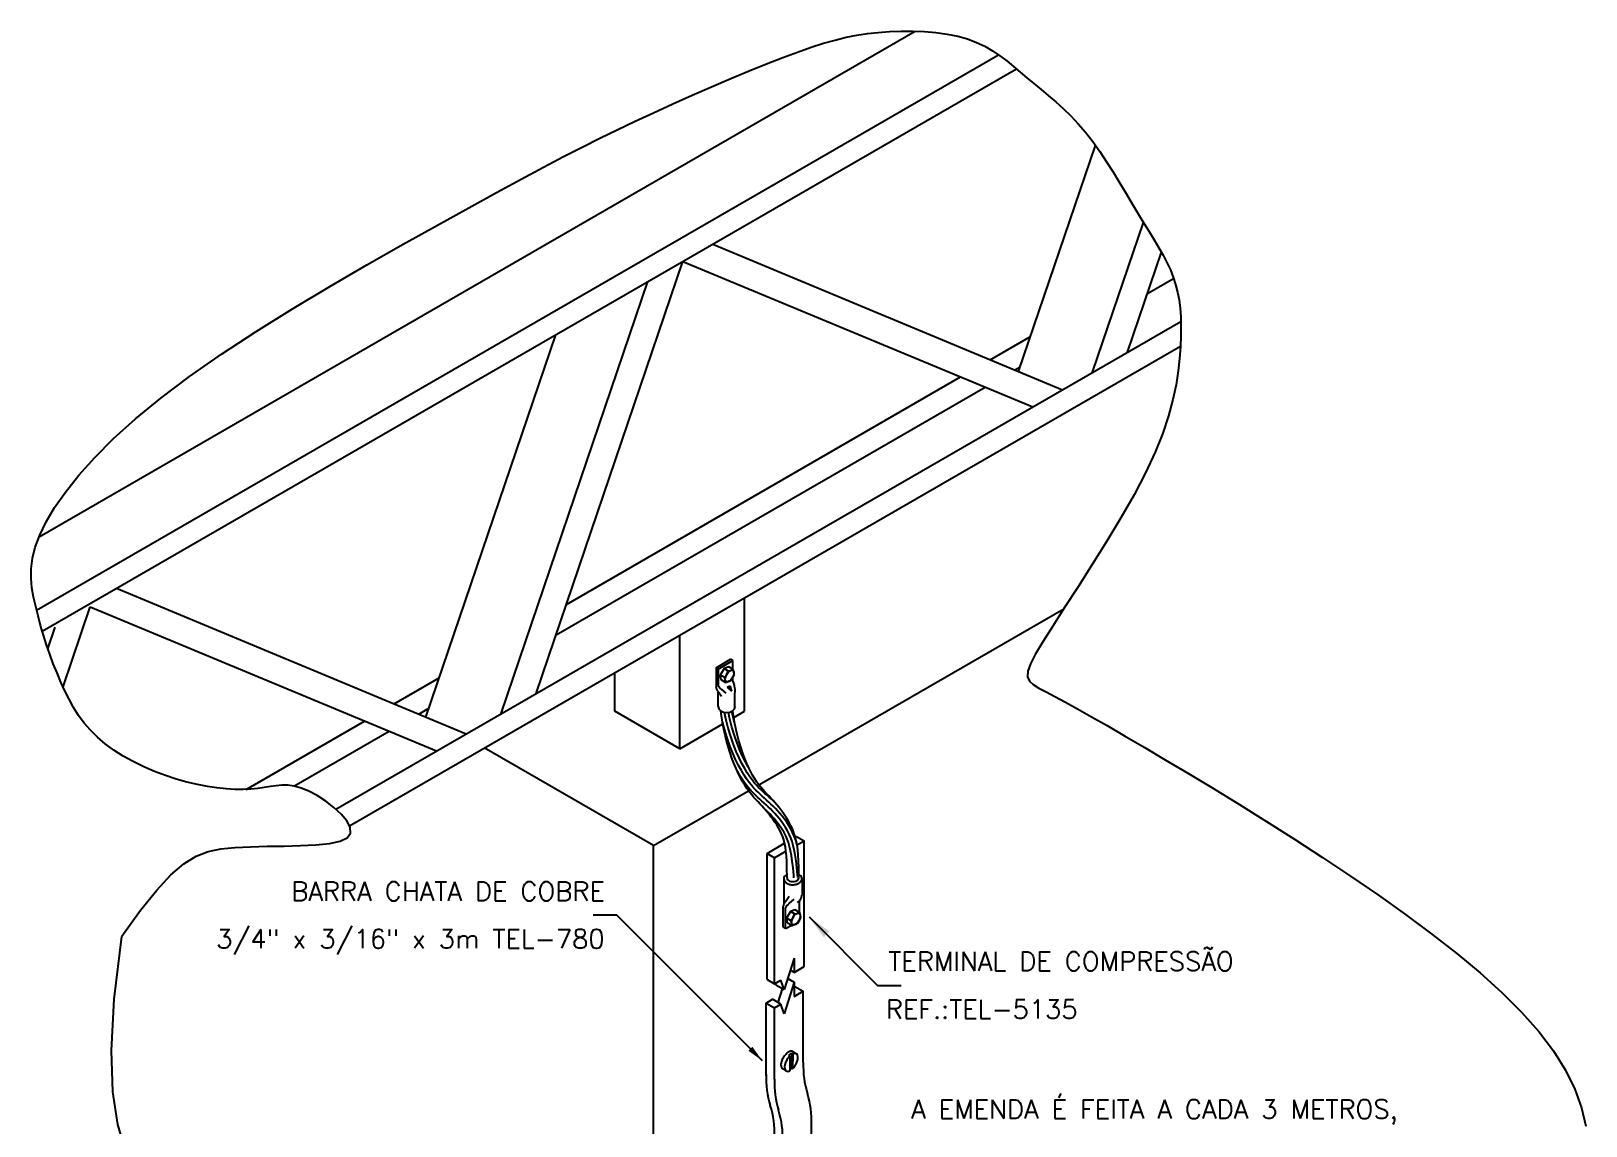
# Model space of a CAD drawing. Header units: millimetres. Extents: x -5087.1 to -5069.7, y -4777 to -4753.4.
# Drawn here: x -5087.09 to -5070.69, y -4764.9 to -4753.35 of the extents above; entities that cross this region are included whole.
import ezdxf
from ezdxf.enums import TextEntityAlignment as Align

# ---------------------------------------------------------------- set-up
doc = ezdxf.new("R2010")
doc.units = ezdxf.units.MM
doc.header["$LTSCALE"] = 10
doc.layers.add('Termotécnica', color=7, linetype='Continuous')
doc.styles.add('r80', font='romans.shx')

msp = doc.modelspace()

# ---------------------------------------------------------------- linework, layer by layer
at = {"layer": 'Termotécnica', "color": 3}
for p, q in [((-5087.009, -4758.691), (-5077.766, -4753.355)), ((-5087.035, -4759.462), (-5076.889, -4753.605)), ((-5086.974, -4759.685), (-5076.7, -4753.753)), ((-5075.318, -4756.123), (-5075.041, -4755.963)), ((-5083.879, -4761.563), (-5074.965, -4756.417)), ((-5076.975, -4756.821), (-5076.551, -4756.577)), ((-5083.735, -4761.738), (-5074.97, -4756.678)), ((-5076.715, -4756.929), (-5076.66, -4756.898)), ((-5081.445, -4759.402), (-5077.289, -4757.003)), ((-5081.554, -4759.723), (-5077.029, -4757.111)), ((-5079.566, -4760.53), (-5079.566, -4759.331)), ((-5079.416, -4761.306), (-5076.199, -4759.448)), ((-5080.251, -4760.925), (-5080.251, -4759.727)), ((-5083.263, -4760.452), (-5082.787, -4760.177)), ((-5080.936, -4760.53), (-5080.936, -4760.122)), ((-5083.003, -4760.56), (-5082.896, -4760.498)), ((-5084.825, -4761.354), (-5083.577, -4760.633)), ((-5080.251, -4760.925), (-5080.936, -4760.53)), ((-5080.251, -4760.925), (-5079.796, -4760.663)), ((-5079.681, -4760.596), (-5079.566, -4760.53)), ((-5084.32, -4761.32), (-5083.317, -4760.741)), ((-5080.528, -4761.947), (-5082.312, -4760.917)), ((-5080.528, -4761.947), (-5079.525, -4761.368))]:
    msp.add_line(p, q, dxfattribs=at)
at = {"layer": 'Termotécnica', "color": 2}
for p, q in [((-5076.676, -4756.945), (-5075.866, -4754.56)), ((-5075.896, -4756.954), (-5075.359, -4755.372)), ((-5079.903, -4755.603), (-5076.214, -4757.138)), ((-5075.528, -4756.742), (-5075.17, -4755.688)), ((-5081.764, -4760.342), (-5080.217, -4755.784)), ((-5080.217, -4755.784), (-5076.528, -4757.319)), ((-5082.133, -4760.555), (-5080.586, -4755.997)), ((-5082.928, -4760.591), (-5081.559, -4756.559)), ((-5086.191, -4759.233), (-5082.502, -4760.768)), ((-5086.755, -4760.274), (-5086.469, -4759.43)), ((-5086.469, -4759.43), (-5082.816, -4760.949)), ((-5086.915, -4759.87), (-5086.838, -4759.643)), ((-5079.783, -4760.079), (-5079.823, -4760.148)), ((-5079.782, -4760.172), (-5079.823, -4760.148)), ((-5079.813, -4760.2), (-5079.823, -4760.148)), ((-5079.734, -4760.062), (-5079.783, -4760.079)), ((-5079.742, -4760.103), (-5079.783, -4760.079)), ((-5079.688, -4760.088), (-5079.734, -4760.062)), ((-5079.677, -4760.144), (-5079.714, -4760.208)), ((-5079.676, -4760.139), (-5079.684, -4760.093)), ((-5079.844, -4760.481), (-5079.844, -4760.327)), ((-5079.768, -4760.226), (-5079.813, -4760.2)), ((-5079.718, -4760.212), (-5079.762, -4760.227)), ((-5079.668, -4760.481), (-5079.668, -4760.342)), ((-5080.528, -4769.746), (-5080.528, -4761.947)), ((-5079.33, -4762.031), (-5079.144, -4761.923)), ((-5079.032, -4761.859), (-5079.018, -4761.851)), ((-5079.018, -4761.851), (-5078.939, -4761.896)), ((-5079.013, -4761.939), (-5078.939, -4761.896)), ((-5078.939, -4763.224), (-5078.939, -4761.896)), ((-5079.33, -4763.359), (-5079.33, -4762.031)), ((-5079.33, -4762.031), (-5079.252, -4762.077)), ((-5079.252, -4762.077), (-5079.13, -4762.006)), ((-5079.252, -4763.405), (-5079.252, -4762.077)), ((-5079.153, -4762.294), (-5079.153, -4762.562)), ((-5078.961, -4762.294), (-5078.961, -4762.471)), ((-5079.083, -4762.643), (-5079.123, -4762.712)), ((-5079.033, -4762.625), (-5079.083, -4762.643)), ((-5079.041, -4762.667), (-5079.083, -4762.643)), ((-5078.988, -4762.652), (-5079.033, -4762.625)), ((-5078.975, -4762.702), (-5078.984, -4762.657)), ((-5080.915, -4762.683), (-5081.165, -4762.683)), ((-5079.379, -4764.218), (-5080.915, -4762.683)), ((-5079.113, -4762.764), (-5079.123, -4762.712)), ((-5079.081, -4762.736), (-5079.123, -4762.712)), ((-5079.068, -4762.79), (-5079.113, -4762.764)), ((-5079.017, -4762.775), (-5079.061, -4762.79)), ((-5078.976, -4762.708), (-5079.013, -4762.772)), ((-5079.043, -4763.135), (-5079.15, -4763.467)), ((-5079.043, -4763.135), (-5079.043, -4763.285)), ((-5079.084, -4763.261), (-5079.084, -4763.261)), ((-5079.043, -4763.285), (-5079.084, -4763.261)), ((-5079.043, -4763.285), (-5078.939, -4763.224)), ((-5079.33, -4763.359), (-5079.252, -4763.405)), ((-5079.252, -4763.405), (-5079.184, -4763.366)), ((-5079.237, -4763.417), (-5079.243, -4763.4)), ((-5079.237, -4763.417), (-5079.15, -4763.467)), ((-5079.169, -4763.457), (-5079.215, -4763.601)), ((-5079.15, -4763.467), (-5079.184, -4763.366)), ((-5079.043, -4763.389), (-5079.15, -4763.721)), ((-5079.112, -4763.35), (-5079.043, -4763.389)), ((-5079.043, -4763.389), (-5079.043, -4763.539)), ((-5079.043, -4763.438), (-5079.035, -4763.433)), ((-5079.035, -4763.433), (-5078.948, -4763.483)), ((-5079.339, -4763.608), (-5079.271, -4763.569)), ((-5079.339, -4763.608), (-5079.252, -4763.659)), ((-5079.339, -4764.362), (-5079.339, -4763.608)), ((-5079.184, -4763.619), (-5079.271, -4763.569)), ((-5079.252, -4763.659), (-5079.184, -4763.619)), ((-5079.15, -4763.721), (-5079.184, -4763.619)), ((-5079.043, -4763.539), (-5078.948, -4763.483)), ((-5078.948, -4764.237), (-5078.948, -4763.483)), ((-5079.252, -4764.412), (-5079.252, -4763.659)), ((-5079.021, -4764.143), (-5079.06, -4764.12)), ((-5079.07, -4764.139), (-5079.1, -4764.16)), ((-5079.089, -4764.167), (-5079.1, -4764.16)), ((-5079.089, -4764.167), (-5079.09, -4764.323)), ((-5079.071, -4764.295), (-5079.09, -4764.308)), ((-5079.07, -4764.139), (-5079.071, -4764.295)), ((-5079.06, -4764.302), (-5079.071, -4764.295)), ((-5079.059, -4764.146), (-5079.07, -4764.139)), ((-5079.059, -4764.146), (-5079.06, -4764.302)), ((-5079.339, -4764.377), (-5079.339, -4764.362)), ((-5079.128, -4764.325), (-5079.167, -4764.303)), ((-5078.86, -4765.354), (-5078.86, -4764.892))]:
    msp.add_line(p, q, dxfattribs=at)
at = {"layer": 'Termotécnica', "color": 2, "ltscale": 1.6}
for p, q in [((-5079.868, -4760.071), (-5079.715, -4759.982)), ((-5079.845, -4760.085), (-5079.691, -4759.996)), ((-5079.691, -4759.996), (-5079.715, -4759.982)), ((-5079.691, -4760.086), (-5079.691, -4759.996)), ((-5079.845, -4760.085), (-5079.868, -4760.071)), ((-5079.868, -4760.071), (-5079.868, -4760.27)), ((-5079.845, -4760.085), (-5079.845, -4760.257)), ((-5079.691, -4760.199), (-5079.691, -4760.169)), ((-5079.845, -4760.321), (-5079.811, -4760.372)), ((-5079.809, -4760.3), (-5079.763, -4760.34)), ((-5079.749, -4760.277), (-5079.723, -4760.262)), ((-5079.749, -4760.277), (-5079.703, -4760.317)), ((-5079.723, -4760.262), (-5079.703, -4760.317)), ((-5079.134, -4762.536), (-5079.097, -4762.48)), ((-5079.159, -4762.806), (-5079.159, -4762.59)), ((-5079.134, -4762.821), (-5079.134, -4762.605)), ((-5079.095, -4762.559), (-5079.045, -4762.514)), ((-5078.987, -4762.652), (-5078.987, -4762.529)), ((-5079.134, -4762.821), (-5079.159, -4762.806)), ((-5079.134, -4762.821), (-5079.07, -4762.788)), ((-5079.002, -4762.753), (-5078.987, -4762.745)), ((-5078.987, -4762.745), (-5078.987, -4762.727)), ((-5078.887, -4762.7), (-5078.164, -4763.423)), ((-5078.164, -4763.423), (-5077.914, -4763.423))]:
    msp.add_line(p, q, dxfattribs=at)
at = {"layer": 'Termotécnica', "color": 1}
msp.add_line((-5079.723, -4760.262), (-5079.723, -4760.3), dxfattribs=at)
for points in [[(-5086.134, -4762.903), (-5085.937, -4762.63), (-5085.767, -4762.417), (-5085.618, -4762.256), (-5085.482, -4762.139), (-5085.353, -4762.06), (-5085.225, -4762.01), (-5085.091, -4761.981), (-5084.944, -4761.966), (-5084.779, -4761.959), (-5084.604, -4761.955), (-5084.424, -4761.952), (-5084.25, -4761.948), (-5084.088, -4761.94), (-5083.946, -4761.925), (-5083.834, -4761.901), (-5083.757, -4761.864), (-5083.723, -4761.815), (-5083.727, -4761.754), (-5083.762, -4761.687), (-5083.821, -4761.616), (-5083.898, -4761.545), (-5083.985, -4761.479), (-5084.076, -4761.42), (-5084.164, -4761.373), (-5084.244, -4761.34), (-5084.316, -4761.32), (-5084.383, -4761.311), (-5084.446, -4761.311), (-5084.507, -4761.316), (-5084.569, -4761.325), (-5084.633, -4761.335), (-5084.701, -4761.345), (-5084.776, -4761.352), (-5084.857, -4761.355), (-5084.943, -4761.354), (-5085.035, -4761.349), (-5085.132, -4761.339), (-5085.233, -4761.324), (-5085.339, -4761.304), (-5085.449, -4761.278), (-5085.562, -4761.246), (-5085.676, -4761.207), (-5085.791, -4761.164), (-5085.905, -4761.115), (-5086.015, -4761.061), (-5086.121, -4761.003), (-5086.22, -4760.94), (-5086.311, -4760.874), (-5086.393, -4760.804), (-5086.466, -4760.731), (-5086.532, -4760.654), (-5086.591, -4760.574), (-5086.644, -4760.49), (-5086.692, -4760.404), (-5086.737, -4760.314), (-5086.779, -4760.222), (-5086.819, -4760.126), (-5086.858, -4760.028), (-5086.894, -4759.929), (-5086.929, -4759.828), (-5086.961, -4759.726), (-5086.992, -4759.625), (-5087.019, -4759.525), (-5087.044, -4759.425), (-5087.066, -4759.327), (-5087.083, -4759.229), (-5087.092, -4759.13), (-5087.091, -4759.026), (-5087.078, -4758.916), (-5087.049, -4758.799), (-5087.002, -4758.672), (-5086.935, -4758.533), (-5086.845, -4758.382), (-5086.731, -4758.217), (-5086.59, -4758.041), (-5086.421, -4757.852), (-5086.222, -4757.653), (-5085.99, -4757.444), (-5085.724, -4757.226), (-5085.423, -4756.998), (-5085.085, -4756.763), (-5084.719, -4756.524), (-5084.335, -4756.284), (-5083.942, -4756.048), (-5083.55, -4755.82), (-5083.168, -4755.603), (-5082.807, -4755.401), (-5082.476, -4755.218), (-5082.182, -4755.057), (-5081.922, -4754.915), (-5081.689, -4754.791), (-5081.478, -4754.679), (-5081.281, -4754.579), (-5081.094, -4754.485), (-5080.909, -4754.395), (-5080.722, -4754.306), (-5080.526, -4754.215), (-5080.324, -4754.123), (-5080.119, -4754.032), (-5079.914, -4753.942), (-5079.713, -4753.856), (-5079.519, -4753.775), (-5079.334, -4753.7), (-5079.163, -4753.633), (-5079.008, -4753.575), (-5078.866, -4753.525), (-5078.735, -4753.483), (-5078.613, -4753.449), (-5078.497, -4753.42), (-5078.384, -4753.398), (-5078.271, -4753.381), (-5078.156, -4753.368), (-5078.037, -4753.359), (-5077.915, -4753.354), (-5077.791, -4753.354), (-5077.668, -4753.359), (-5077.548, -4753.37), (-5077.431, -4753.386), (-5077.319, -4753.408), (-5077.215, -4753.437), (-5077.12, -4753.473), (-5077.033, -4753.515), (-5076.952, -4753.562), (-5076.875, -4753.614), (-5076.802, -4753.669), (-5076.731, -4753.727), (-5076.661, -4753.786), (-5076.589, -4753.847), (-5076.515, -4753.908), (-5076.44, -4753.969), (-5076.363, -4754.033), (-5076.285, -4754.1), (-5076.206, -4754.172), (-5076.127, -4754.248), (-5076.049, -4754.331), (-5075.972, -4754.421), (-5075.895, -4754.519), (-5075.821, -4754.624), (-5075.748, -4754.733), (-5075.677, -4754.845), (-5075.608, -4754.957), (-5075.541, -4755.069), (-5075.477, -4755.177), (-5075.415, -4755.281), (-5075.355, -4755.379), (-5075.299, -4755.47), (-5075.246, -4755.557), (-5075.197, -4755.64), (-5075.152, -4755.72), (-5075.112, -4755.797), (-5075.076, -4755.874), (-5075.045, -4755.951), (-5075.02, -4756.028), (-5074.999, -4756.107), (-5074.984, -4756.19), (-5074.973, -4756.276), (-5074.967, -4756.368), (-5074.964, -4756.465), (-5074.965, -4756.57), (-5074.97, -4756.684), (-5074.979, -4756.807), (-5074.993, -4756.94), (-5075.015, -4757.085), (-5075.048, -4757.242), (-5075.095, -4757.412), (-5075.156, -4757.597), (-5075.236, -4757.797), (-5075.337, -4758.014), (-5075.459, -4758.247), (-5075.597, -4758.49), (-5075.746, -4758.737), (-5075.899, -4758.981), (-5076.049, -4759.216), (-5076.191, -4759.435), (-5076.317, -4759.631), (-5076.422, -4759.797), (-5076.5, -4759.93), (-5076.552, -4760.031), (-5076.579, -4760.108), (-5076.582, -4760.166), (-5076.563, -4760.211), (-5076.523, -4760.249), (-5076.464, -4760.285), (-5076.387, -4760.326), (-5076.293, -4760.375), (-5076.182, -4760.435), (-5076.054, -4760.506), (-5075.907, -4760.588), (-5075.742, -4760.682), (-5075.558, -4760.789), (-5075.353, -4760.908), (-5075.129, -4761.041), (-5074.884, -4761.188), (-5074.622, -4761.346), (-5074.346, -4761.515), (-5074.06, -4761.694), (-5073.767, -4761.881), (-5073.47, -4762.073), (-5073.174, -4762.271), (-5072.88, -4762.472), (-5072.594, -4762.675), (-5072.318, -4762.88), (-5072.055, -4763.085), (-5071.807, -4763.291), (-5071.578, -4763.498), (-5071.371, -4763.704), (-5071.188, -4763.909), (-5071.033, -4764.114), (-5070.907, -4764.316), (-5070.809, -4764.517), (-5070.739, -4764.714), (-5070.693, -4764.908)], [(-5086.098, -4765.164), (-5086.177, -4764.89), (-5086.229, -4764.544), (-5086.245, -4764.108), (-5086.216, -4763.567), (-5086.134, -4762.906)]]:
    msp.add_lwpolyline(points, dxfattribs=at)
at = {"layer": 'Termotécnica', "color": 3, "ltscale": 1.6}
for points in [[(-5078.995, -4762.289), (-5078.995, -4762.262), (-5078.995, -4762.181), (-5078.997, -4762.109), (-5079.001, -4762.046), (-5079.006, -4761.991), (-5079.013, -4761.941), (-5079.022, -4761.895), (-5079.034, -4761.852), (-5079.047, -4761.811), (-5079.063, -4761.772), (-5079.081, -4761.734), (-5079.101, -4761.697), (-5079.121, -4761.663), (-5079.142, -4761.63), (-5079.164, -4761.599), (-5079.185, -4761.57), (-5079.207, -4761.543), (-5079.228, -4761.517), (-5079.249, -4761.493), (-5079.27, -4761.469), (-5079.291, -4761.446), (-5079.312, -4761.424), (-5079.333, -4761.402), (-5079.353, -4761.38), (-5079.374, -4761.357), (-5079.395, -4761.332), (-5079.416, -4761.306), (-5079.438, -4761.277), (-5079.459, -4761.243), (-5079.482, -4761.206), (-5079.505, -4761.162), (-5079.529, -4761.113), (-5079.554, -4761.056), (-5079.579, -4760.992), (-5079.604, -4760.921), (-5079.628, -4760.842), (-5079.65, -4760.756), (-5079.67, -4760.662), (-5079.686, -4760.561), (-5079.691, -4760.522)], [(-5079.119, -4762.289), (-5079.12, -4762.183), (-5079.122, -4762.114), (-5079.125, -4762.056), (-5079.13, -4762.005), (-5079.136, -4761.962), (-5079.144, -4761.923), (-5079.153, -4761.888), (-5079.165, -4761.855), (-5079.178, -4761.822), (-5079.193, -4761.79), (-5079.21, -4761.759), (-5079.227, -4761.729), (-5079.246, -4761.7), (-5079.265, -4761.672), (-5079.285, -4761.646), (-5079.304, -4761.621), (-5079.324, -4761.598), (-5079.343, -4761.575), (-5079.363, -4761.553), (-5079.383, -4761.531), (-5079.403, -4761.509), (-5079.424, -4761.487), (-5079.446, -4761.464), (-5079.468, -4761.439), (-5079.491, -4761.412), (-5079.515, -4761.382), (-5079.54, -4761.348), (-5079.565, -4761.31), (-5079.591, -4761.267), (-5079.616, -4761.219), (-5079.643, -4761.165), (-5079.669, -4761.104), (-5079.696, -4761.035), (-5079.723, -4760.959), (-5079.748, -4760.876), (-5079.771, -4760.784), (-5079.792, -4760.686), (-5079.81, -4760.579), (-5079.817, -4760.527)]]:
    msp.add_lwpolyline(points, dxfattribs=at)
at = {"layer": 'Termotécnica', "color": 1, "ltscale": 1.6}
for points in [[(-5079.014, -4761.935), (-5079.027, -4761.891), (-5079.042, -4761.849), (-5079.06, -4761.809), (-5079.079, -4761.771), (-5079.1, -4761.735), (-5079.122, -4761.701), (-5079.146, -4761.668), (-5079.17, -4761.637), (-5079.194, -4761.608), (-5079.218, -4761.581), (-5079.242, -4761.556), (-5079.265, -4761.532), (-5079.289, -4761.51), (-5079.312, -4761.488), (-5079.334, -4761.467), (-5079.357, -4761.447), (-5079.38, -4761.427), (-5079.402, -4761.406), (-5079.425, -4761.385), (-5079.448, -4761.363), (-5079.471, -4761.338), (-5079.495, -4761.311), (-5079.52, -4761.28), (-5079.545, -4761.244), (-5079.572, -4761.203), (-5079.6, -4761.156), (-5079.63, -4761.101), (-5079.661, -4761.04), (-5079.692, -4760.971), (-5079.722, -4760.895), (-5079.752, -4760.811), (-5079.78, -4760.719), (-5079.8, -4760.64)], [(-5079.261, -4761.48), (-5079.284, -4761.458), (-5079.307, -4761.437), (-5079.33, -4761.417), (-5079.352, -4761.396), (-5079.375, -4761.376), (-5079.397, -4761.356), (-5079.419, -4761.334), (-5079.441, -4761.311), (-5079.464, -4761.285), (-5079.487, -4761.255), (-5079.512, -4761.221), (-5079.538, -4761.181), (-5079.565, -4761.135), (-5079.594, -4761.082), (-5079.624, -4761.022), (-5079.654, -4760.955), (-5079.684, -4760.88), (-5079.713, -4760.798), (-5079.74, -4760.708), (-5079.766, -4760.61), (-5079.78, -4760.541)], [(-5079.52, -4761.131), (-5079.53, -4761.115), (-5079.558, -4761.064), (-5079.587, -4761.005), (-5079.617, -4760.939), (-5079.646, -4760.866), (-5079.674, -4760.785), (-5079.701, -4760.697), (-5079.726, -4760.601), (-5079.738, -4760.542)], [(-5079.672, -4760.646), (-5079.686, -4760.592), (-5079.7, -4760.528)], [(-5079.006, -4762.284), (-5079.008, -4762.257), (-5079.016, -4762.177), (-5079.024, -4762.107), (-5079.033, -4762.046), (-5079.042, -4761.993), (-5079.053, -4761.946), (-5079.066, -4761.903), (-5079.08, -4761.864), (-5079.096, -4761.827), (-5079.115, -4761.791), (-5079.135, -4761.756), (-5079.156, -4761.724), (-5079.178, -4761.692), (-5079.201, -4761.663), (-5079.225, -4761.635), (-5079.248, -4761.609), (-5079.271, -4761.584), (-5079.294, -4761.561), (-5079.317, -4761.539), (-5079.339, -4761.518), (-5079.362, -4761.497), (-5079.384, -4761.477), (-5079.407, -4761.457), (-5079.43, -4761.436), (-5079.453, -4761.415), (-5079.477, -4761.391), (-5079.501, -4761.366), (-5079.526, -4761.337), (-5079.552, -4761.304), (-5079.579, -4761.267), (-5079.607, -4761.224), (-5079.636, -4761.176), (-5079.647, -4761.155)], [(-5079.047, -4762.288), (-5079.049, -4762.261), (-5079.056, -4762.181), (-5079.064, -4762.112), (-5079.073, -4762.053), (-5079.082, -4762.001), (-5079.093, -4761.956), (-5079.104, -4761.916), (-5079.118, -4761.879), (-5079.133, -4761.844), (-5079.15, -4761.81), (-5079.169, -4761.778), (-5079.19, -4761.747), (-5079.211, -4761.717), (-5079.233, -4761.688), (-5079.256, -4761.662), (-5079.278, -4761.636), (-5079.3, -4761.612), (-5079.323, -4761.59), (-5079.345, -4761.569), (-5079.367, -4761.548), (-5079.373, -4761.543)]]:
    msp.add_lwpolyline(points, dxfattribs=at)
at = {"layer": 'Termotécnica', "color": 2}
for points in [[(-5079.06, -4764.12, 0.174705), (-5079.078, -4764.117, 0.104203), (-5079.108, -4764.128, 0.064948), (-5079.133, -4764.15, 0.051099), (-5079.159, -4764.185, 0.051099), (-5079.177, -4764.224, 0.064948), (-5079.183, -4764.257, 0.104203), (-5079.179, -4764.288, 0.174705), (-5079.167, -4764.303, 0.174705)], [(-5079.089, -4764.167, 0.016409), (-5079.095, -4764.173, 0.051099), (-5079.12, -4764.207, 0.051099), (-5079.138, -4764.247, 0.064948), (-5079.144, -4764.28, 0.104203), (-5079.14, -4764.311, 0.174705), (-5079.128, -4764.325, 0.174705)], [(-5079.06, -4764.302, 0.016409), (-5079.054, -4764.296, 0.051099), (-5079.029, -4764.261, 0.051099), (-5079.011, -4764.222, 0.064948), (-5079.004, -4764.189, 0.104203), (-5079.009, -4764.158, 0.174705), (-5079.021, -4764.143, 0.174705), (-5079.04, -4764.14, 0.06738), (-5079.059, -4764.146, 0.064948)], [(-5079.128, -4764.325, 0.174705), (-5079.109, -4764.329, 0.06738), (-5079.09, -4764.323, 0.064948)]]:
    msp.add_lwpolyline(points, format="xyb", dxfattribs=at)
for centre, radius, start, end in [((-5079.847, -4760.088), 0.107, 307.9752, 352.0031), ((-5079.832, -4760.209), 0.0617, 345.499, 36.1892), ((-5079.735, -4760.042), 0.0619, 263.8935, 314.4182), ((-5079.928, -4760.317), 0.261, 354.3826, 29.8526), ((-5079.692, -4760.095), 0.00799, 10.8835, 60), ((-5079.684, -4760.14), 0.00799, 330, 10.8835), ((-5079.764, -4760.219), 0.00799, 240, 289.1154), ((-5079.721, -4760.204), 0.00799, 289.1154, 330), ((-5079.113, -4762.297), 0.041, 98.5392, 159.6485), ((-5079.003, -4762.295), 0.0422, 10.0128, 77.8077), ((-5079.077, -4762.454), 0.117, 306.1672, 351.7584), ((-5079.035, -4762.605), 0.0619, 263.8935, 314.4182), ((-5078.992, -4762.658), 0.00799, 10.8835, 60), ((-5079.147, -4762.652), 0.107, 307.9752, 352.0031), ((-5079.131, -4762.772), 0.0617, 345.499, 36.1892), ((-5079.064, -4762.783), 0.00799, 240, 289.1154), ((-5079.02, -4762.768), 0.00799, 289.1154, 330), ((-5078.983, -4762.704), 0.00799, 330, 10.8835), ((-5077.975, -4764.274), 0.973, 177.8251, 197.3828), ((-5078.367, -4764.399), 0.973, 177.8251, 197.3828), ((-5078.279, -4764.449), 0.973, 177.8251, 197.3828), ((-5079.833, -4764.855), 0.973, 357.8251, 17.3828), ((-5080.224, -4764.98), 0.973, 357.8251, 17.3828), ((-5080.137, -4765.031), 0.973, 357.8251, 17.3828)]:
    msp.add_arc(centre, radius, start, end, dxfattribs=at)
at = {"layer": 'Termotécnica', "color": 2, "ltscale": 1.6}
for centre, radius, start, end in [((-5079.796, -4760.268), 0.0724, 181.9565, 227.0468), ((-5079.775, -4760.236), 0.0724, 197.037, 242.1272), ((-5079.081, -4762.593), 0.0784, 132.9532, 178.0435), ((-5079.059, -4762.628), 0.0784, 117.8728, 162.963)]:
    msp.add_arc(centre, radius, start, end, dxfattribs=at)
at = {"layer": 'Termotécnica', "color": 2}
for centre in [(-5079.725, -4760.159), (-5079.025, -4762.722)]:
    msp.add_ellipse(centre, major_axis=(0.0347, 0.0601), ratio=0.500279, dxfattribs=at)
at = {"layer": 'Termotécnica', "color": 2, "linetype": 'Continuous'}
msp.add_ellipse((-5079.756, -4760.481), major_axis=(0.0884, 0), ratio=0.708671, start_param=3.141593, end_param=6.283185, dxfattribs=at)
at = {"layer": 'Termotécnica', "color": 2, "ltscale": 1.6}
msp.add_ellipse((-5079.057, -4762.291), major_axis=(0.0624, 0.0019), ratio=0.579595, start_param=3.023806, end_param=6.283185, dxfattribs=at)
msp.add_open_spline([(-5079.152, -4762.283), (-5079.152, -4762.286), (-5079.153, -4762.292), (-5079.152, -4762.3), (-5079.15, -4762.309), (-5079.147, -4762.317), (-5079.143, -4762.324), (-5079.137, -4762.331), (-5079.13, -4762.338), (-5079.121, -4762.344), (-5079.111, -4762.35), (-5079.098, -4762.355), (-5079.082, -4762.359), (-5079.063, -4762.361), (-5079.042, -4762.36), (-5079.023, -4762.356), (-5079.008, -4762.351), (-5078.996, -4762.345), (-5078.986, -4762.338), (-5078.978, -4762.331), (-5078.972, -4762.323), (-5078.968, -4762.315), (-5078.964, -4762.307), (-5078.962, -4762.3), (-5078.962, -4762.293), (-5078.962, -4762.29), (-5078.962, -4762.288)], degree=3, knots=[6.165399, 6.165399, 6.165399, 6.165399, 6.25737, 6.349341, 6.441312, 6.533283, 6.631551, 6.73767, 6.855349, 6.988358, 7.139882, 7.312727, 7.511118, 7.744299, 8.028723, 8.257074, 8.452484, 8.622545, 8.771168, 8.901233, 9.016324, 9.120515, 9.21761, 9.310805, 9.367792, 9.424778, 9.424778, 9.424778, 9.424778], dxfattribs=at)
msp.add_solid([(-5078.673, -4762.851), (-5078.733, -4762.913), (-5078.887, -4762.7)], dxfattribs=at)
at = {"layer": 'Termotécnica', "color": 2}
msp.add_solid([(-5079.485, -4764.069), (-5079.527, -4764.111), (-5079.379, -4764.218)], dxfattribs=at)

# ---------------------------------------------------------------- texts
at = {"layer": 'Termotécnica', "color": 2, "style": 'r80'}
for s, p in [('BARRA CHATA DE COBRE', (-5081.04, -4762.529)), ('3/4" x 3/16" x 3m TEL-780', (-5081.043, -4763.031))]:
    msp.add_text(s, height=0.2, dxfattribs=at).set_placement(p, align=Align.RIGHT)
at = {"layer": 'Termotécnica', "color": 2, "ltscale": 1.6, "style": 'r80'}
for s, p in [('TERMINAL DE COMPRESSÃO', (-5078.05, -4763.268)), ('REF.:TEL-5135', (-5078.077, -4763.773))]:
    msp.add_text(s, height=0.2, dxfattribs=at).set_placement(p)
at = {"layer": 'Termotécnica', "color": 2, "style": 'r80'}
msp.add_text('A EMENDA É FEITA A CADA 3 METROS,', height=0.2, dxfattribs=at).set_placement((-5077.811, -4764.828))

doc.saveas('drawing.dxf')
